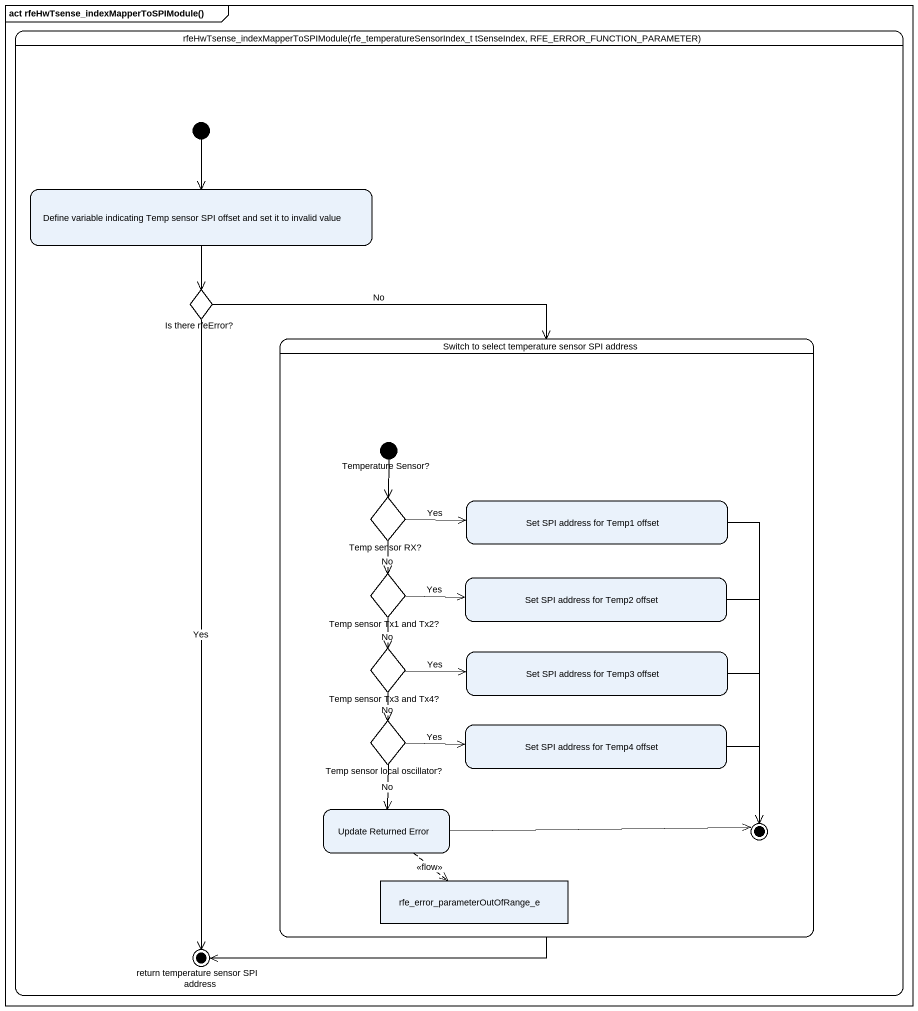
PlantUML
@startuml
mainframe act rfeHwTsense_indexMapperToSPIModule()
hide empty description
state "rfeHwTsense_indexMapperToSPIModule(rfe_temperatureSensorIndex_t tSenseIndex, RFE_ERROR_FUNCTION_PARAMETER)" as rfeHwTsense {
  state "Define variable indicating Temp sensor SPI offset and set it to invalid value" as Define_variable_indicating
  state "Is there rfeError?" as Is_there_rfeError <<choice>>
  state "Switch to select temperature sensor SPI address" as Switch_to_select {
    state "Temperature Sensor?" as Temperature_Sensor <<start>>
    state "Temp sensor RX?" as Temp_sensor_RX <<choice>>
    state "Set SPI address for Temp1 offset" as Set_SPI_address_for_Temp1
    state "Temp sensor Tx1 and Tx2?" as Temp_sensor_Tx1_and_Tx2 <<choice>>
    state "Set SPI address for Temp2 offset" as Set_SPI_address_for_Temp2
    state "Temp sensor Tx3 and Tx4?" as Temp_sensor_Tx3_and_Tx4 <<choice>>
    state "Set SPI address for Temp3 offset" as Set_SPI_address_for_Temp3
    state "Temp sensor local oscillator?" as Temp_sensor_local_oscillator <<choice>>
    state "Set SPI address for Temp4 offset" as Set_SPI_address_for_Temp4
    state "Update Returned Error" as Update_Returned_Error
    state "rfe_error_parameterOutOfRange_e" as rfe_error <<object>>
    Set_SPI_address_for_Temp1 --> [*]
    Set_SPI_address_for_Temp2 --> [*]
    Set_SPI_address_for_Temp3 --> [*]
    Set_SPI_address_for_Temp4 -right-> [*]
    Update_Returned_Error -right-> [*]
  }
  state "return temperature sensor SPI address" as return_temperature_sensor <<end>>
  [*] --> Define_variable_indicating
}
Define_variable_indicating --> Is_there_rfeError
Is_there_rfeError --> Switch_to_select : No
Is_there_rfeError --> return_temperature_sensor : Yes
Switch_to_select --> return_temperature_sensor
Temperature_Sensor --> Temp_sensor_RX
Temp_sensor_RX -right-> Set_SPI_address_for_Temp1 : Yes
Temp_sensor_RX --> Temp_sensor_Tx1_and_Tx2 : No
Temp_sensor_Tx1_and_Tx2 -right-> Set_SPI_address_for_Temp2 : Yes
Temp_sensor_Tx1_and_Tx2 --> Temp_sensor_Tx3_and_Tx4 : No
Temp_sensor_Tx3_and_Tx4 -right-> Set_SPI_address_for_Temp3 : Yes
Temp_sensor_Tx3_and_Tx4 --> Temp_sensor_local_oscillator : No
Temp_sensor_local_oscillator -right-> Set_SPI_address_for_Temp4 : Yes
Temp_sensor_local_oscillator --> Update_Returned_Error : No
Update_Returned_Error -[dashed]-> rfe_error : <<flow>>
@enduml
